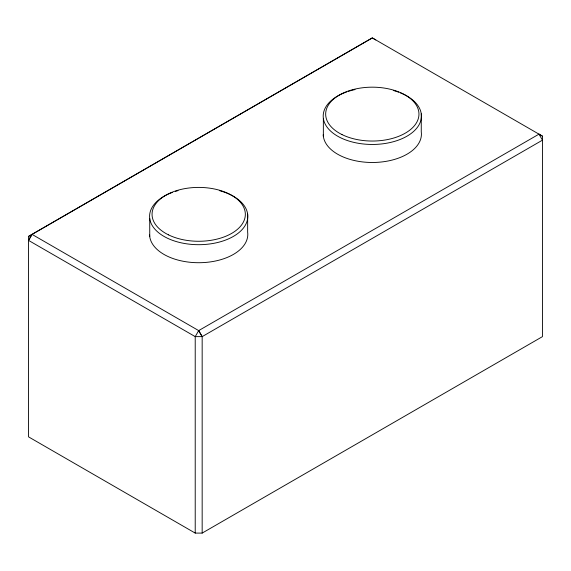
<?xml version="1.0" encoding="UTF-8"?>
<svg xmlns="http://www.w3.org/2000/svg" width="571" height="571" viewBox="0 0 571 571"><rect width="100%" height="100%" fill="white"/><g stroke="black" fill="none" stroke-linecap="round" stroke-linejoin="round"><path stroke-width="0.86" d="M195.218 533.093L195.218 336.626L198.694 330.595L538.995 134.142L542.45 140.166L202.163 336.626L195.218 336.626L28.55 240.405L32.019 234.367L372.306 37.907L542.45 136.155L542.45 336.633L202.163 533.093L195.218 533.093L28.55 436.865L28.55 236.394L32.019 234.367L198.694 330.616L202.163 336.626L202.163 533.093M28.55 240.405L32.019 234.388M28.55 236.394L372.306 37.907L375.782 39.934M538.981 134.135L542.45 136.155M198.694 330.595L202.163 336.626M421.262 113.865L421.262 131.887A49.106 28.35 0 0 1 374.776 162.45A49.106 28.35 0 0 1 323.215 134.735M323.357 118.354L323.357 136.376M247.643 214.104L247.643 232.126A49.106 28.35 0 0 1 201.163 262.681A49.106 28.35 0 0 1 149.595 234.974M149.738 218.593L149.738 236.615M219.799 190.75A49.106 28.35 0 0 1 238.335 233.075A49.106 28.35 0 0 1 162.849 235.723A49.106 28.35 0 0 1 172.371 192.413M175.547 191.342A49.106 28.35 0 0 1 178.031 190.628M400.264 92.802A49.106 28.35 0 0 1 408.401 135.334A49.106 28.35 0 0 1 334.32 134.078A49.106 28.35 0 0 1 346.768 91.895M348.353 91.36A49.106 28.35 0 0 1 355.026 89.576M393.419 90.511A49.106 28.35 0 0 1 398.608 92.167M168.424 234.831A46.651 26.937 0 0 0 244.566 219.228A46.651 26.937 0 0 0 183.091 188.958A46.651 26.937 0 0 0 168.424 234.831M342.036 134.599A46.651 26.937 0 0 0 418.186 118.996A46.651 26.937 0 0 0 356.704 88.726A46.651 26.937 0 0 0 342.036 134.599"/></g></svg>
